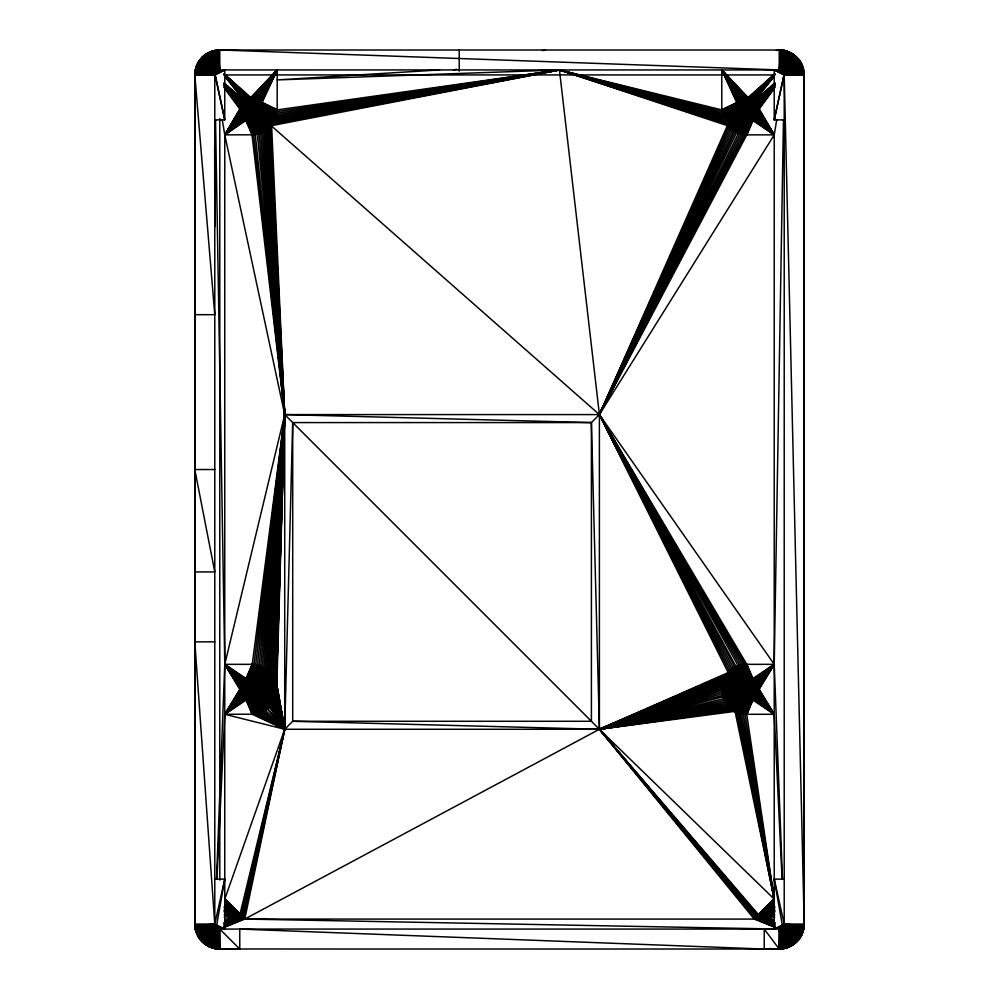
<?xml version="1.0" encoding="UTF-8"?>
<svg xmlns="http://www.w3.org/2000/svg" width="999" height="999" viewBox="0 0 999 999"><rect width="100%" height="100%" fill="white"/><g stroke="black" fill="none" stroke-linecap="round" stroke-linejoin="round"><path stroke-width="1.5" d="M194.805 146.853L195.329 69.843L214.972 73.576L224.775 119.88L214.785 119.88M784.215 119.88L774.225 119.88L784.04 74.838L782.916 71.566L779.707 69.955L219.78 69.93L217.42 70.517L215.509 72.328L197.602 63.436L194.867 73.227L194.83 924.924C194.955 938.011 206.743 949.325 219.78 949.05L219.78 929.07L214.785 924.075L194.805 641.857L214.785 641.857M195.18 70.679C196.965 58.991 207.967 49.75 219.78 49.95L779.22 69.93L784.078 74.775L783.091 71.778L780.231 70.03L784.302 50.474L780.918 50.012L779.557 69.942L780.231 70.03L785.963 50.874L793.618 54.52L799.625 60.527L800.561 61.95L783.491 72.328L784.078 74.775L774.225 69.93L774.225 119.88L784.165 74.188L784.04 74.838L804.195 74.925L784.215 74.925L781.992 70.767L784.215 74.925L784.215 924.075L781.792 928.358L784.003 925.524L803.271 930.818L804.133 925.773L804.195 74.925C804.495 61.588 792.582 49.613 779.22 49.95L779.22 69.93L784.215 74.925L804.195 924.075L802.759 932.442L783.928 925.748L782.105 928.158L779.22 929.07L219.78 929.07L215.622 926.847L214.785 924.075L214.785 74.925L214.835 74.188L214.96 74.838L224.775 69.93L224.775 119.88L214.835 74.188M195.18 928.321L194.805 924.075L214.785 924.075L216.383 925.673L224.775 929.07L224.775 134.865L239.785 109.028C242.607 86.039 276.049 102.123 261.226 118.569C253.659 127.335 237.575 119.693 239.885 108.167C240.771 97.79 255.544 93.556 261.813 101.861C275.15 118.656 242.32 133.017 239.785 110.764L264.71 110.764C266.596 93.594 237.924 93.556 239.785 110.739C240.047 125.637 264.435 125.899 264.71 110.764L250.649 110.664L250.075 122.19L254.42 122.19L246.778 121.116L257.717 121.116L253.559 122.315L249.226 122.003L249.538 117.058L250.362 116.808L262.837 116.508L253.371 116.821L253.559 97.465L249.226 97.777L254.42 97.59L249.226 97.777L251.273 98.014L250.649 110.664M746.715 97.415L746.753 134.865L599.4 414.585L591.408 422.577L292.707 422.577L284.715 729.27L244.755 919.08L223.938 927.409L243.394 919.03L774.55 928.983M782.479 878.97L774.225 664.335L746.753 664.335L746.315 676.835C764.123 675.549 762.637 705.781 743.731 701.423C726.76 697.889 735.764 670.666 751.435 677.734L746.753 664.335L599.4 414.585L262.038 117.645L272.652 124.288L559.44 69.93L721.778 109.89L759.24 109.89L774.225 134.865L774.225 929.07L782.617 925.673L784.215 924.075L804.195 924.075M439.56 69.93L277.223 79.92L559.44 69.93L599.4 414.585L735.027 667.257L741.283 678.084L746.703 678.084L746.715 676.835M249.95 97.615L224.251 74.026L250.811 97.49L277.223 69.93L277.16 111.588L275.786 118.257L271.616 125.649L284.715 414.585L284.715 729.27L224.775 899.1C224.513 909.902 234.028 919.092 244.755 919.08L754.245 919.08C764.922 919.342 774.487 909.777 774.225 899.1L746.753 714.285L746.315 701.785L746.678 679.195L753.733 678.958L774.225 664.335L783.453 120.142M224.775 69.93L214.785 74.925L217.008 70.767L214.785 74.925L194.805 74.925L194.805 925.324M216.521 878.97L224.775 664.335L284.715 414.585L599.4 414.585L774.225 664.335L752.996 678.496L746.753 664.335C714.16 663.711 714.16 714.909 746.753 714.285L774.225 714.285L782.067 879.008M222.215 119.493L224.775 134.865L284.715 414.585L599.4 729.27L754.245 919.08L774.225 899.1L741.558 713.736L743.731 701.423C742.407 693.868 751.423 694.792 757.342 695.928L774.225 714.285L752.996 700.124L739.772 699.662L732.067 709.515L599.4 729.27L284.715 729.27L224.775 714.285L216.933 879.008M774.6 74.013L748.064 97.465L721.778 69.93L721.778 109.89C721.453 123.239 733.403 135.19 746.753 134.865L747.152 119.168L737.774 118.569C726.036 107.505 745.092 89.098 755.731 101.211C767.469 112.275 748.413 130.682 737.774 118.569L728.496 126.935L599.4 414.585L599.4 729.27L755.606 919.03L775.049 927.297L754.245 919.08L774.225 899.1L745.004 714.223L745.441 701.735C744.505 696.515 752.309 699.712 755.107 698.588L774.225 714.285L759.24 689.31L734.29 688.436L721.915 686.7L599.4 729.27L244.755 919.08L235.564 916.845L224.638 925.311M776.785 119.493L774.225 134.865L746.753 134.865L748.925 122.19L742.894 121.766L738.386 133.429L599.4 414.585L728.196 672.602L737.187 681.281L745.479 681.967L743.281 714.048L774.225 899.1L756.218 917.244L756.967 918.893L775.049 927.159M224.275 925.099L234.378 916.17L244.755 919.08L239.91 914.472L284.715 729.27L292.707 721.278L599.4 729.27L733.516 710.489L740.509 700.124L752.996 700.124L746.753 714.285L748.925 701.61L747.177 700.886L741.283 700.536L735.027 711.363L774.225 899.1L757.18 916.333L758.316 918.668L775.037 926.985M252.26 676.835C270.816 676.46 266.845 706.98 248.389 701.186C232.255 696.703 241.808 670.841 256.93 677.734L262.4 666.495L284.715 414.585L270.504 126.935L261.476 118.307L271.616 125.649L559.44 69.93L721.84 111.588L759.215 110.764L774.225 134.865L599.4 414.585L729.407 671.34L737.774 680.631L745.516 681.281L745.479 681.967M745.516 681.281L745.566 680.032L739.06 679.47L732.067 669.105L599.4 414.585L733.778 131.231L740.509 120.704L748.039 121.354L747.776 97.452L744.58 97.59L721.778 69.93L736.65 102.547L745.454 103.272L743.356 134.628L599.4 414.585L730.694 670.179L738.398 680.032L755.107 680.032L774.225 664.335L759.24 689.31L746.503 689.735L721.79 688.436L599.4 729.27L591.408 422.577L284.715 414.585L250.549 122.265M774.362 84.865L756.855 102.547L736.65 102.547L721.778 109.89L734.39 108.154L759.215 109.016L774.225 134.865L756.855 117.233L736.65 117.233L727.384 125.649L599.4 414.585L739.872 665.297L743.731 677.197L747.19 676.835L746.753 664.335L752.222 678.084L742.07 677.734L599.4 414.585L732.354 130.295L739.772 120.242L752.996 120.704L774.225 134.865L759.115 111.626L734.39 111.626L722.015 113.287L559.44 69.93L277.16 111.588L264.723 110.464L277.223 109.89L559.44 69.93L725.411 122.865L736.163 116.508L748.8 117.233L748.925 122.19L742.07 121.466L599.4 414.585L733.516 668.131L739.772 678.958L745.566 680.032M775.299 926.922L759.64 918.343L758.366 915.658L599.4 729.27L721.915 691.92L734.29 690.184L759.115 691.046L774.225 714.285L754.445 699.15L747.165 699.437L746.753 714.285L750.611 701.186L742.894 701.186L739.872 713.323L774.225 899.1L757.155 916.295L599.4 729.27L726.048 675.349L736.65 681.967L745.454 682.604L748.8 681.693L748.925 677.01L744.58 677.01L741.558 664.884L599.4 414.585L730.993 129.258L739.06 119.73L753.733 120.242L774.225 134.865L758.753 113.337L734.752 113.337L722.702 116.633L559.44 69.93L276.698 114.972L264.523 112.188L276.985 113.287L559.44 69.93L722.302 114.972L734.39 111.626L758.965 112.487L774.225 134.865L755.731 118.569L737.774 118.569L729.707 128.147L599.4 414.585L738.211 665.846L742.894 677.434L750.611 677.434L746.753 664.335L748.925 677.01L748.039 677.247L747.901 689.685L759.215 690.184L774.225 714.285L753.733 699.662L748.875 699.974L748.813 694.392L735.014 693.581L599.4 729.27L756.243 917.269L774.175 900.461L754.245 919.08L762.2 917.432L774.362 925.748M739.872 713.323L743.731 701.423C749.375 702.921 748.164 698.838 753.733 699.662L739.06 699.15L730.694 708.441L599.4 729.27L760.739 917.257L764.622 916.17L774.725 925.099M783.491 72.328L801.398 63.436L804.133 73.227L804.133 925.773L784.215 924.075L782.916 927.434L784.215 924.075L774.225 879.12L784.215 879.12M251.81 122.365L252.26 97.415L277.223 69.93L262.213 102.36L277.223 109.89L264.735 109.603M224.625 84.89L242.108 102.597C245.255 102.273 255.732 105.744 254.383 99.376C255.732 95.729 245.679 99.251 256.106 98.014L251.261 98.114L256.93 98.314L246.778 98.664L251.224 99.076M745.491 102.547L745.516 101.861L737.774 101.211L721.778 69.93L742.07 98.314L751.435 98.314L774.949 74.301L752.222 98.664L747.776 98.514L742.894 98.014L721.778 69.93L737.187 101.861L745.491 102.547L745.454 103.272M774.899 83.142L755.107 100.612L738.398 100.612L721.778 69.93L745.441 97.465L747.764 97.914L749.774 97.777L774.687 74.213M747.19 97.415L721.778 69.93L741.283 98.664L747.776 99.076L742.07 98.314L751.435 98.314L745.691 98.114L745.516 101.861M732.354 130.295L739.06 119.73L753.733 120.242L739.772 120.242L733.778 131.231M271.616 125.649L270.504 126.935L260.876 118.918L269.293 128.147L284.715 414.585L276.848 684.977L284.715 729.27L243.781 918.106L225.187 903.171L244.755 919.08L233.229 915.421L223.913 924.874M730.993 129.258L738.398 119.168L747.165 120.442L753.733 120.242L743.805 121.029L744.005 117.058L757.342 116.508L774.225 134.865L754.445 119.73L738.398 119.168L729.707 128.147M747.776 98.664L743.731 97.777L721.778 69.93L739.06 100.05L745.579 100.612M774.824 74.251L750.611 98.014L747.764 98.189L721.778 69.93L739.772 99.538L745.604 100.05M747.177 121.766L748.925 122.19L748.039 122.003L746.753 134.865L752.996 120.704L740.509 120.704L599.4 414.585L743.281 664.572L745.441 676.885L750.611 677.434L743.731 677.197L741.558 664.884M774.362 925.311L763.436 916.845L754.245 919.08L774.038 901.822L755.219 918.106L774.225 899.1L736.6 712.125L741.283 700.536L750.611 701.186L743.731 701.423L748.925 701.61L748.039 701.36L747.901 689.685M215.547 120.142L224.775 664.335L239.885 687.574L253.446 688.049L277.085 686.7L284.715 729.27L240.971 915.296L224.825 900.461L242.67 917.382L284.715 729.27L276.486 683.266L284.715 414.585L268.007 129.258L260.227 119.493L269.293 128.147L270.504 126.935M774.225 134.865L757.779 115.747L735.726 115.747L724.575 121.379L559.44 69.93L274.425 121.379L263.424 115.459L275.15 119.843L559.44 69.93L726.348 124.288L736.65 117.233L756.318 117.919L774.225 134.865L758.166 114.972L735.339 114.972L723.85 119.843L559.44 69.93L275.786 118.257L264.086 113.861L276.298 116.633L559.44 69.93L723.214 118.257L734.752 113.337L758.491 114.161L774.225 134.865L755.107 119.168L745.579 119.68L743.356 134.628M746.315 676.835L745.004 664.397L599.4 414.585L740.009 133.941L743.731 122.003L751.435 121.466L746.753 134.865L749.774 122.003L742.07 121.466L738.386 133.429M746.315 122.365L745.054 134.803L599.4 414.585L741.67 134.341L743.731 122.003L748.039 121.766L741.283 121.116L735.264 132.068M739.872 665.297L742.894 677.434L746.703 677.896L742.07 677.734L738.211 665.846M736.6 712.125L742.07 700.886L751.435 700.886L740.509 700.124L735.027 711.363L599.4 729.27L774.225 899.1L738.211 712.774L742.07 700.886L751.435 700.886L746.753 714.285L748.039 701.473L744.58 701.61L741.558 713.736M224.538 923.501L232.143 914.597L244.755 919.08L241.721 916.433L284.715 729.27L252.248 714.285L250.075 701.61L251.199 678.958L246.004 678.496L224.775 664.335L240.247 685.863L264.248 685.863L275.999 681.593C272.877 671.515 262.799 664.198 252.248 664.335L224.775 664.335L240.035 686.713L264.46 686.713L276.486 683.266L284.715 414.585L266.646 130.295L259.54 120.03L268.007 129.258L269.293 128.147M747.177 121.466L752.222 121.116L740.509 120.704L751.435 121.466L743.78 121.616L740.509 120.704L751.435 121.466L742.07 121.466L743.78 121.766L752.222 121.116L746.753 134.865L750.611 121.766L742.894 121.766L740.009 133.941M743.768 121.803L750.611 121.766L747.177 121.915M745.054 134.803L745.441 122.315L748.039 122.053L744.58 122.19L741.67 134.341M745.591 679.47L745.641 678.421L752.222 678.084L745.654 678.084L746.703 677.734M735.027 667.257L740.509 678.496L752.996 678.496L740.509 678.496L733.516 668.131M194.805 314.685L214.785 314.685L194.805 74.925L194.867 73.227L214.835 74.251L215.509 72.328L198.439 61.95L202.735 56.668L216.633 71.054L214.785 74.925M252.672 98.014L250.075 97.59L254.42 97.59M261.663 101.698L277.223 69.93L251.273 97.452L256.106 98.014L248.389 98.014L224.163 74.251M266.646 130.295L265.222 131.231L258.067 120.941L263.736 132.068L284.715 414.585L255.719 664.572L253.559 676.885L251.81 676.835L252.248 664.335L248.389 677.434L252.248 677.572L252.248 664.335L284.715 414.585L265.222 131.231L258.816 120.504L266.646 130.295L268.007 129.258M745.516 121.266L742.07 121.466L748.888 121.703L748.039 121.678M746.328 121.766L748.039 122.09M745.142 689.31L734.29 688.436L745.142 689.21L759.215 688.436L774.225 664.335L755.731 680.631L746.653 681.281L737.774 680.631L728.196 672.602L599.4 729.27L727.072 704.682L737.187 697.339L756.318 697.339L743.93 697.814L747.801 696.653L756.318 697.339L774.225 714.285L758.965 691.907L734.39 691.046L721.915 691.92M747.976 683.453L745.366 684.577L757.779 683.453L774.225 664.335L754.445 679.47L739.06 679.47L730.694 670.179M745.491 701.273L742.07 700.886L751.435 700.886M743.281 714.048L745.441 701.735L748.039 701.473M746.328 701.31L742.07 700.886L745.491 701.186M748.888 700.886L752.222 700.536L741.283 700.536L752.222 700.536L746.753 714.285L749.774 701.423L740.509 700.124L748.888 701.048L747.177 701.011M256.93 121.466L247.565 121.466L249.275 121.616L256.93 121.466L246.004 120.704L258.491 120.704L246.004 120.704L257.717 121.116L249.3 121.291L256.93 121.466C253.072 122.627 252.934 120.729 251.873 118.869L243.269 118.569L261.226 118.569C248.976 119.455 252.06 114.773 262.35 117.233L249.488 117.845L242.145 117.233L262.35 117.233L241.658 116.508L224.775 134.865L253.946 134.803L260.614 133.429L265.222 131.231M254.345 102.273L242.682 101.861L251.049 102.547M250.599 691.046L239.785 690.184L264.61 691.046L276.848 693.643L284.715 729.27L260.789 712.774L256.106 701.186L249.226 701.423L252.685 701.785L252.248 714.285L249.226 701.423L249.538 696.478L262.837 695.928L273.876 701.798L284.715 729.27L253.996 714.223L224.775 714.285L239.76 689.31L277.21 688.436C277.959 701.448 267.008 713.611 253.996 714.223L252.66 698.588L243.269 697.989L224.775 714.285L239.785 690.184L277.21 690.184L284.715 729.27L255.719 714.048L253.546 701.473L254.42 701.61L257.442 713.736L284.715 729.27L277.085 691.92L264.71 690.184L239.76 689.31L224.775 664.335L245.267 678.958L251.174 679.47M255.719 714.048L254.42 701.61L250.075 701.61L255.269 701.423L259.128 713.323L284.715 729.27L269.593 707.28L260.602 698.588L251.086 699.1L252.248 714.285L246.004 700.124L224.775 714.285L239.885 691.046L277.085 691.92M250.562 691.907L239.885 691.046L264.46 691.907L276.486 695.354L284.715 729.27L263.973 711.363L257.717 700.536L246.778 700.536L252.248 714.285L252.248 677.734L256.93 677.734L260.789 665.846L284.715 414.585L262.2 132.792L257.292 121.316L263.736 132.068M262.2 132.792L256.493 121.641L260.614 133.429L284.715 414.585L253.996 664.397L253.546 700.699L246.004 700.124L258.491 700.124L265.484 710.489L284.715 729.27L275.999 697.027L264.248 692.757L240.035 691.907L224.775 714.285L245.267 699.662L259.228 699.662L284.715 729.27L275.399 698.663L263.986 693.581L240.247 692.757L224.775 714.285L244.555 699.15L259.94 699.15L284.715 729.27L274.7 700.262L263.661 694.392L240.509 693.581L224.775 714.285L243.893 698.588L260.602 698.588L268.306 708.441M249.226 701.423L254.395 701.123L247.565 700.886L252.248 714.285L248.389 701.186L256.106 701.186L259.128 713.323M262.4 712.125L257.717 700.536C253.584 700.361 252.023 702.26 247.565 700.886C252.198 703.121 256.718 700.149 253.509 696.34L262.837 695.928L272.952 703.271L284.715 729.27L262.4 712.125L256.93 700.886L246.778 700.536L251.835 700.886M251.136 680.032L244.555 679.47L224.775 664.335L240.509 685.039L263.986 685.039L275.399 679.957L284.715 414.585L258.991 133.941L255.669 121.903L260.614 133.429M803.82 928.321C802.047 940.022 791.033 949.212 779.22 949.05L779.22 929.07L784.215 924.075L783.228 927.047L781.355 928.595L780.194 928.97L784.215 924.075L774.225 929.07M252.248 98.314L247.565 98.314L256.93 98.314L247.565 98.314L252.235 98.664M254.383 121.116L253.534 120.966L258.491 120.704C255.532 119.88 252.922 121.516 251.823 122.103C250.674 121.266 249.026 119.281 245.267 120.242L259.228 120.242L254.383 120.429L254.395 121.703L253.534 121.678L253.359 118.194L261.226 118.569L243.269 118.569L254.383 119.905L259.94 119.73L243.893 119.168L260.602 119.168C255.082 118.257 250.212 121.428 259.228 120.242L244.555 119.73L258.491 120.704L246.004 120.704L250.15 121.116L249.313 121.204M260.789 712.774L256.93 700.886L246.778 700.536L250.999 700.886M257.33 134.341L253.971 122.253L284.715 414.585L269.593 671.34L260.602 680.032L243.893 680.032L224.775 664.335L240.834 684.228L252.11 684.627L263.661 684.228L274.7 678.358L284.715 414.585L257.33 134.341L254.82 122.103L258.991 133.941M254.37 119.73L253.534 119.505L260.602 119.168L243.893 119.168C251.623 118.431 254.558 121.965 245.267 120.242L251.86 120.242M251.199 678.958L251.273 676.872L255.269 677.197L259.128 665.297L284.715 414.585L252.248 122.377L252.248 134.865L245.754 120.554L224.775 134.865L239.76 109.89L264.735 109.89L253.446 109.403L250.674 110.277M250.687 689.31L239.785 688.436L224.775 664.335L241.221 683.453L263.274 683.453L273.876 676.822L284.715 414.585L257.442 664.884L255.269 677.197L250.936 676.885L252.248 664.335L247.565 677.734L256.106 677.434L260.789 665.846M251.011 121.266L249.313 120.979L251.024 121.116M249.275 121.666L250.986 121.766L246.778 121.116L251.823 121.766L249.226 122.003L254.395 121.628L252.685 121.591M254.37 119.543L254.37 114.972L240.509 114.161L224.775 134.865L245.042 120.092M253.359 678.234L247.565 677.734L256.93 677.734L251.248 677.659L252.685 676.835L253.996 664.397M251.823 701.31L247.565 700.886L256.93 700.886L253.546 701.298L256.106 701.186L254.395 701.123M745.691 98.114L746.303 97.865L743.731 97.777L747.764 98.314M746.303 677.285L751.435 677.734L743.731 677.197L748.925 677.01M250.075 122.19L256.106 121.766L249.313 120.979M253.996 714.223L253.559 701.735L252.685 701.548L253.546 701.473L247.565 700.886M252.685 701.335L256.106 701.186L250.986 701.273M254.383 121.466L257.717 121.116L251.835 120.904M250.974 121.953L247.565 121.466L254.42 122.19L253.534 121.766M251.074 681.281L243.269 680.631L224.775 664.335L241.658 682.692L262.837 682.692L272.952 675.349L284.715 414.585L263.973 667.257L258.491 678.496L246.004 678.496L252.248 664.335L250.075 677.01L251.273 677.197L250.075 677.01M730.694 708.441L738.398 698.588L755.107 698.588L738.398 698.588L729.407 707.28L599.4 729.27L727.072 673.938L737.187 681.281L756.855 681.967L774.225 664.335L759.115 687.574L746.54 687.999L721.915 686.7M274.7 678.358L263.274 683.453L242.145 681.967L262.35 681.967L271.928 673.938L284.715 414.585L265.484 668.131L259.228 678.958L245.267 678.958L259.94 679.47L268.306 670.179L284.715 414.585L270.804 672.602L261.813 681.281L242.682 681.281L224.775 664.335L242.145 681.967L251.011 682.692M743.281 664.572L744.58 677.01L749.774 677.197L746.753 664.335L748.039 677.522L751.435 677.734L742.07 677.734L745.666 677.859M251.273 97.84L257.717 98.664L246.778 98.664L254.383 98.551L248.389 98.014L251.261 98.314M257.442 664.884L254.42 677.01L252.685 677.072L256.106 677.434L252.248 677.572L256.106 677.434L259.128 665.297M743.818 120.817L745.554 120.442M744.617 701.061L748.9 701.31M253.371 680.282L244.555 679.47L259.94 679.47L266.933 669.105L284.715 414.585M745.641 678.421L752.996 678.496L741.283 678.084L736.6 666.495M250.125 121.653L256.106 121.766L248.389 121.766L250.125 121.766M246.778 700.536L256.93 700.886L246.004 700.124L258.491 700.124L263.973 711.363M744.58 97.59L750.611 98.014L745.691 97.927L748.925 97.59L774.737 74.026M745.516 700.536L743.805 700.349L753.733 699.662L739.772 699.662L733.516 710.489M250.162 700.411L249.313 700.449L251.848 699.887C258.991 700.786 246.641 699.587 251.86 699.15L259.228 699.662L265.484 710.489M250.15 121.041L259.228 120.242L245.267 120.242L250.175 120.629L254.383 119.905L243.893 119.168L250.225 119.668L249.388 119.905M779.22 69.93L780.918 50.012L218.082 50.012L212.225 51.136M251.211 678.496L246.778 678.084L252.248 664.335L249.226 677.197L252.248 677.197L251.224 678.246M743.805 700.449L752.996 700.124L746.34 700.324M746.303 677.547L742.894 677.434L746.303 677.197L745.441 676.885L745.004 664.397M746.303 98.014L742.894 98.014L745.679 98.314M744.617 121.766L743.78 121.616L745.491 121.591M215.509 72.328L214.922 74.775L194.867 73.227M250.112 121.928L254.42 122.19M774.225 879.12L782.304 925.037C775.361 937.124 781.143 926.785 784.215 924.075L782.392 927.934L796.265 942.332L798.588 939.834L783.091 927.222L784.215 924.325L804.133 925.773M219.78 949.05L219.443 929.058L216.371 927.721L214.835 924.749L194.867 925.773L214.785 924.075C219.568 931.355 215.26 927.821 214.785 924.075L224.775 879.12L214.785 879.12M254.42 677.01L255.719 664.572M745.004 714.223L746.315 701.785M224.775 929.07L214.785 924.075L216.084 927.434L215.072 925.761L196.878 934.028L200.412 939.834L204.021 943.443L216.895 928.158L205.382 944.48L217.183 928.346L219.106 929.02L216.383 948.813L218.082 948.988L239.76 949.05L239.76 929.07L764.235 949.05L783.466 948.675L780.344 948.551M801.76 64.211L802.122 64.972L783.803 72.939L802.759 66.558L783.928 73.252L784.078 74.775L779.707 69.955L784.078 74.775L783.079 71.753L799.625 60.527L783.303 72.04L800.561 61.95L800.087 61.239L803.271 68.182L784.028 73.576L784.078 74.775L779.894 69.98L782.617 50.187L779.557 69.942M215.16 73.014L214.922 74.775L219.78 69.93L219.78 49.95M803.009 931.63L799.625 938.473L783.491 926.672L784.165 924.749L803.958 927.472L784.203 924.412L783.228 927.047M215.26 72.79L214.922 74.775L219.78 69.93L218.082 50.012L222.727 50.425M224.775 879.12L216.696 925.037C216.333 927.721 214.323 922.414 214.885 925.086L195.329 929.157L199.375 938.473L215.909 927.222L215.659 926.523L214.785 924.325L194.867 925.773M197.602 63.436L215.347 72.627L214.922 74.775L219.78 69.93M769.18 948.575L780.069 949.025L218.082 948.988L219.443 929.058L216.383 948.813L214.698 948.526L218.769 928.97L213.037 948.126L211.413 947.614L218.107 928.783L214.785 924.075L216.421 927.771L215.622 926.847M223.951 927.159L242.033 918.893L242.67 917.382L224.962 901.822L244.755 919.08L231.119 913.698L224.837 917.694M774.225 119.88L775.212 115.372M214.935 73.714L195.042 71.528L214.885 73.914L215.072 73.252L196.241 66.558L195.991 67.37L198.913 61.239M214.698 948.526L219.106 929.02M779.894 69.98L784.302 50.474M224.8 915.509L229.258 911.712L244.755 919.08L225.187 903.171L244.755 919.08C226.523 913.198 252.023 923.276 240.409 915.946L225.512 904.495L224.088 907.104M243.694 918.218L224.825 900.461L243.719 918.181C234.49 912.537 243.806 914.634 240.684 918.668L223.963 926.985M241.908 916.233L224.775 899.1L240.846 915.421L239.51 917.856L234.378 916.17L240.796 918.256L236.8 917.432L224.638 925.748M195.329 69.843L214.885 73.914L214.922 74.775L217.208 70.642L214.81 74.438M213.037 948.126L218.431 928.883L214.785 924.075L216.608 927.934L204.021 943.443L209.827 946.977L218.107 928.783L214.785 924.075L216.808 928.083L215.871 926.36L216.608 927.934L202.735 942.332L202.135 941.72L209.066 946.615L215.534 948.675M239.36 918.343L235.564 916.845L243.431 918.755L233.229 915.421L243.394 919.03L239.36 918.343L223.701 926.922M785.963 50.874L780.569 70.117L787.587 51.386L780.893 70.217L784.078 74.775L783.84 73.014M238.262 917.257L239.423 915.034L225.187 903.171L241.546 916.645L225.512 904.495L244.755 919.08L228.434 910.626L224.238 914.759M242.033 918.893L243.419 918.805L233.229 915.421M215.772 71.953L214.922 74.775L219.293 69.955L217.183 70.654L205.382 54.52L216.895 70.842L204.021 55.557L202.135 57.28L206.805 53.584L217.482 70.492L214.922 74.775L215.622 72.153M240.846 918.056L242.133 918.443L234.378 916.17M238.286 917.182L243.469 918.618L229.258 911.712L243.506 918.531L231.119 913.698L223.988 923.014M238.224 917.394L239.548 917.681M202.735 56.668L216.371 71.279L201.523 57.88L216.134 71.516L200.412 59.166L215.909 71.778L214.922 74.775L219.043 69.98M239.61 917.482L232.143 914.597L242.183 918.268L232.143 914.597L240.909 917.856M223.701 926.685L238.174 917.544L240.834 918.118L235.564 916.845L242.108 918.531L240.684 918.668M783.378 926.847L784.215 924.075L780.194 928.97M216.084 71.566L214.922 74.775L218.806 70.03L217.183 70.654L206.805 53.584M211.413 947.614L218.431 928.883L214.785 924.075L219.78 929.07M736.8 132.792L741.283 121.116L752.222 121.116L746.328 121.291M224.138 923.163L231.119 913.698L241.009 917.594L230.157 912.736L224.238 917.094M216.246 71.391L214.922 74.775L218.569 70.08M231.119 913.698L242.208 918.181L229.258 911.712L243.469 918.618L231.119 913.698L243.456 918.668L229.258 911.712M262.4 666.495L257.717 678.084L246.778 678.084L259.228 678.958L266.933 669.105M738.211 712.774L742.894 701.186L744.617 701.186L743.78 701.036M783.928 925.748L802.122 934.028L783.653 926.373L782.192 928.083L784.215 924.075L781.131 928.695L784.215 924.075L782.754 927.609C785.064 921.365 774.625 936.8 784.215 924.075L782.392 927.934L794.979 943.443L792.195 945.416L781.518 928.508L784.215 924.075L780.569 928.883L785.963 948.126L792.906 944.942M216.421 71.229L214.922 74.775L218.331 70.142L213.037 50.874L204.695 55.032M209.827 946.977L217.794 928.658L208.292 946.253L209.066 946.615L205.682 943.668M783.74 926.21L784.19 924.562M242.282 918.006L228.434 910.626L244.755 919.08L227.01 908.291L224.188 911.937M216.808 70.917L214.922 74.775L218.094 70.217L211.413 51.386L218.431 70.117M238.761 916.046L239.985 916.607L227.685 909.477L243.569 918.406L227.01 908.291L243.569 918.406L228.434 910.626L241.171 917.219L227.685 909.477L224.713 912.849M243.544 918.456L227.685 909.477L242.407 917.756L238.823 915.933M261.076 101.061L277.223 69.93L253.396 97.452M208.292 946.253L217.482 928.508L216.046 926.173L217.645 928.595L214.785 924.075L217.008 928.233L215.909 926.31M783.74 72.79L784.078 74.775L781.58 70.517L790.709 52.747L780.893 70.217L789.173 52.023L781.206 70.342L781.817 70.654L793.618 54.52L782.105 70.842L794.979 55.557L782.367 71.054L784.078 74.775L780.194 70.03M783.84 925.986L783.341 926.523L784.115 925.049M800.561 937.05L801.76 934.789L801.398 935.564L783.653 926.373L800.561 937.05L783.491 926.672M260.439 100.474L277.223 69.93L254.258 97.565M238.886 915.821L242.457 917.681L226.423 907.055L223.938 910.701M784.215 924.075L781.792 928.358M783.091 926.31L780.893 928.783L787.587 947.614L780.569 928.883L782.841 926.023L780.906 928.783L789.173 946.977L790.709 946.253L781.518 928.508L793.618 944.48L782.105 928.158L794.979 943.443L796.865 941.72M263.973 667.257L257.717 678.084L251.211 678.421M259.777 99.925L277.223 69.93L255.107 97.74M783.341 926.523L784.065 925.286M217.183 928.346L206.805 945.416L217.482 928.508L215.996 926.223L217.208 928.358M224.338 908.403L225.924 905.793L243.631 918.293L226.423 907.055L243.606 918.331L227.01 908.291L240.135 916.358M781.817 70.654L792.195 53.584L781.518 70.492M259.066 99.425L277.223 69.93L255.944 97.964M244.368 119.58L224.775 134.865L239.785 110.739M217.645 70.405L214.922 74.775L217.869 70.305M226.423 907.055L240.26 916.17L225.924 905.793L242.507 917.606L225.924 905.793L241.383 916.87L226.423 907.055L242.557 917.519L239.523 914.909M243.719 119.018L224.775 134.865L239.872 111.588L264.61 111.626L239.785 110.764L264.61 111.626L250.562 112.388L239.885 111.626L264.46 112.487L250.524 113.224L240.035 112.487L264.46 112.487L253.421 112M258.329 98.976L277.223 69.93L256.755 98.252M243.581 918.368L239.061 915.546L240.272 916.133M265.484 668.131L258.491 678.496L246.004 678.496L258.491 678.496L253.359 678.321M732.067 709.515L739.06 699.15L754.445 699.15L739.772 699.662L746.34 700.124M243.119 118.419L224.775 134.865L240.022 112.425M746.603 684.228L735.726 683.453L724.3 678.358L599.4 729.27L722.514 695.354L734.752 692.757L758.491 693.581L774.225 714.285L756.855 696.653L736.65 696.653L726.048 703.271L599.4 729.27L722.514 683.266L734.752 685.863L758.753 685.863L774.225 664.335L757.342 682.692C746.241 683.628 734.402 684.527 725.124 676.822L599.4 729.27L722.152 693.643L734.54 691.907L758.753 692.757L774.225 714.285L755.731 697.989L737.774 697.989L728.196 706.018L599.4 729.27L722.152 684.977L734.54 686.713L758.965 686.713L774.225 664.335L756.318 681.281L737.187 681.281L756.318 681.281L737.774 680.631L755.731 680.631L738.398 680.032L729.407 671.34M257.555 98.589L277.223 69.93M242.557 117.77L224.775 134.865L240.222 113.262L264.248 113.337L253.409 112.862M800.087 937.761L798.588 939.834L782.866 927.484L797.477 941.12L782.629 927.721L796.265 942.332M774.387 88.324L759.215 109.016L721.778 109.89L736.163 103.272L757.342 103.272L774.912 84.74M747.889 108.629L759.115 108.154L774.924 87.225M745.129 689.685L747.914 688.91L759.24 689.31L721.778 689.31L599.4 729.27L723.601 698.663L735.339 694.392L758.166 694.392L774.225 714.285L757.779 695.167L735.726 695.167L724.3 700.262L599.4 729.27L723.001 681.593L735.014 685.039L758.491 685.039L774.225 664.335L758.166 684.228C746.428 684.877 734.352 685.876 723.601 679.957L599.4 729.27L725.124 701.798L736.163 695.928L757.342 695.928L736.163 695.928L726.048 703.271M775.062 85.002L757.779 104.033L735.726 104.033L721.778 109.89C733.766 104.021 746.44 108.779 758.965 107.293L774.862 86.913M782.766 925.923L780.431 928.92L782.704 925.823L779.22 929.07L782.617 925.673M268.306 670.179L260.602 680.032L253.371 680.356M775.099 83.342L755.731 101.211L738.398 100.612L755.107 100.612L774.4 76.061M242.045 117.095L224.775 134.865L240.796 114.86M274.7 700.262L263.274 695.167L241.221 695.167L224.775 714.285L242.145 696.653L261.813 697.339L270.804 706.018L284.715 729.27L271.928 704.682L261.813 697.339L242.682 697.339L224.775 714.285L240.834 694.392L263.661 694.392L275.399 698.663M747.876 106.905L758.753 106.443L774.425 87.05M241.696 916.47L242.695 917.344L224.962 901.822L240.722 915.559L224.825 900.461L242.782 917.244L224.775 899.1L240.035 914.347M225.512 904.495L240.584 915.733L225.512 904.495L240.384 915.983L225.924 905.793M747.789 100.35L754.445 100.05L774.262 75.949M747.864 106.069L758.491 105.619L774.325 86.726M240.522 915.796L239.398 915.059L241.583 916.607L239.91 914.472L241.845 916.295L239.947 914.435L242.844 917.169M224.775 134.865L241.159 115.634M721.778 69.93L740.509 99.076L753.733 99.538L739.772 99.538L753.733 99.538L774.325 75.624M721.778 109.89L735.014 105.619L758.753 106.443L745.266 107.205L734.752 106.443L758.965 107.293L734.54 107.293L721.778 109.89L735.339 104.808L758.166 104.808L775.199 85.265M240.672 915.621L224.962 901.822L240.609 915.696L239.548 914.884M742.07 98.314L752.222 98.664L741.283 98.664L752.996 99.076L775.187 74.413M269.593 671.34L261.226 680.631L243.269 680.631L261.813 681.281L271.928 673.938M729.407 707.28L737.774 697.989L755.107 698.588L747.152 698.9L737.774 697.989L755.731 697.989L747.801 697.614L755.731 697.989L746.365 698.289L748.85 698.201M224.775 714.285L241.658 695.928L262.837 695.928L241.221 695.167L251.923 695.928M202.735 942.332L216.371 927.721L201.523 941.12L216.134 927.484L200.412 939.834L206.094 944.942M728.496 126.935L737.187 117.919L756.318 117.919L748.001 118.294L748.825 118.569M782.367 71.054L796.265 56.668L782.629 71.279L797.477 57.88L782.866 71.516L798.588 59.166L783.091 71.778M747.814 102.235L756.318 101.861L774.175 84.628M728.196 706.018L737.187 697.339L756.318 697.339L737.187 697.339L743.918 697.989M758.99 914.372L757.117 916.258M755.219 918.106L759.09 914.472L758.079 915.359M738.398 100.612L755.107 100.612L774.737 82.979M774.462 923.501L766.857 914.597L754.245 919.08L774.038 901.822L754.245 919.08L765.771 915.421L775.087 924.874M759.365 914.772L755.281 918.181L756.368 917.407M755.306 918.218L774.038 901.822L758.391 915.696L773.813 903.171L754.245 919.08L766.857 914.597L755.569 918.755L763.436 916.845L759.527 917.981L760.938 917.931L775.299 926.685M270.804 672.602L261.226 680.631L251.074 681.206M727.072 704.682L736.65 696.653L748.838 697.339M774.812 911.937L771.99 908.291L755.419 918.368L773.488 904.495L756.305 917.344L773.813 903.171L757.454 916.645L773.488 904.495L774.912 907.104M758.328 915.621L757.279 916.433L774.175 900.461L756.28 917.307L759.44 914.859M757.304 916.47L773.488 904.495L756.393 917.444L773.076 905.793L774.662 908.403M759.477 914.909L773.813 903.171L758.516 915.846L759.602 915.059M200.412 939.834L215.909 927.222M726.348 124.288L736.163 116.508L757.342 116.508L747.989 116.92L756.855 117.233L748.813 117.657M743.893 119.368L744.73 119.056L737.774 118.569L755.731 118.569L737.187 117.919L727.384 125.649L559.44 69.93L273.589 122.865L262.55 116.945L272.652 124.288M773.488 904.495L758.591 915.946L773.076 905.793L756.493 917.606L773.076 905.793L758.728 916.133L772.577 907.055L775.062 910.701M773.076 905.793L758.728 916.133L772.577 907.055L757.504 916.72L758.666 916.058M757.504 916.72L759.74 915.246L755.369 918.293L771.99 908.291L756.543 917.681L772.577 907.055L755.394 918.331L771.99 908.291L754.245 919.08L767.881 913.698L774.163 917.694M199.375 938.473L215.697 926.96L198.439 937.05L215.347 926.373L215.772 927.047M725.411 122.865L735.726 115.747L757.342 116.508M772.577 907.055L754.245 919.08L770.566 910.626L774.762 914.759M771.99 908.291L755.431 918.406L769.742 911.712L774.2 915.509M757.692 916.982L759.939 915.546L755.419 918.368L757.579 916.832M272.952 675.349L262.35 681.967L251.011 682.604M725.124 701.798L735.726 695.167L757.342 695.928L743.993 696.578L736.163 695.928L748.838 696.653M757.667 916.945L759.914 915.496M198.439 937.05L215.509 926.672L214.81 924.562M724.575 121.379L735.339 114.972L757.779 115.747L744.842 116.396L735.726 115.747L746.415 116.508M774.287 912.849L771.315 909.477L756.618 917.794L769.742 911.712L754.245 919.08M755.456 918.456L771.315 909.477L757.891 917.344L769.742 911.712L755.494 918.531L765.771 915.421L756.842 918.356L760.739 917.282M774.762 917.094L768.843 912.736L755.519 918.581L766.857 914.597L755.531 918.618L771.315 909.477L757.754 917.107L758.953 916.52M755.531 918.618L768.843 912.736L757.804 917.182L771.315 909.477M273.876 676.822L262.837 682.692L250.974 683.366L241.658 682.692L262.837 682.692L242.682 681.281L261.813 681.281L253.371 680.993M724.3 700.262L735.339 694.392L758.166 694.392L744.904 694.717M770.566 910.626L757.829 917.219M757.866 917.294L760.239 916.046M780.431 70.08L784.078 74.775L783.628 72.565L801.398 63.436M197.602 935.564L215.347 926.373L196.878 934.028L215.197 926.061M723.85 119.843L735.014 114.161L758.491 114.161L735.014 114.161L723.214 118.257M759.153 916.882L769.742 911.712M757.916 917.419L756.718 918.006L767.881 913.698L775.012 923.014M766.857 914.597L757.991 917.594L768.843 912.736L760.414 916.395M759.09 916.77L760.364 916.295L757.954 917.507L768.843 912.736M723.601 698.663L735.014 693.581L758.491 693.581L734.752 692.757L723.001 697.027M774.862 923.163L767.881 913.698L756.755 918.093L760.501 916.607M760.539 916.707L757.991 917.594L767.881 913.698M783.653 72.627L802.122 64.972M759.165 916.932L760.426 916.433M759.352 917.382C753.895 919.342 767.444 914.747 756.792 918.181M275.399 679.957C264.685 685.514 252.485 685.077 240.834 684.228L263.661 684.228L241.221 683.453L263.274 683.453L253.409 683.791L241.658 682.692M196.241 932.442L215.072 925.748L214.885 925.049L215.26 926.21M722.702 116.633L734.54 112.487L758.965 112.487L747.939 112.949M748.813 681.281L748.001 681.568L756.855 681.967L736.65 681.967L727.072 673.938M254.345 101.861L253.509 102.148L262.35 102.547L242.145 102.547L251.011 103.272M765.771 915.421L755.556 918.705L764.622 916.17L758.116 917.931L764.622 916.17L758.204 918.256L759.64 918.343M748.825 680.631L748.014 680.893L756.318 681.281L745.516 681.193M748.813 681.018L746.64 681.618M254.358 101.211L243.269 101.211L251.086 101.861M599.4 729.27L721.79 690.184L734.265 689.31L759.215 690.184L747.889 690.559M758.316 918.668L756.855 918.393L764.622 916.17M249.45 118.569L242.682 117.919L250.312 117.807L242.145 117.233L250.337 117.233L241.658 116.508L262.837 116.508L241.221 115.747L254.37 116.046M743.98 117.482L744.817 117.233L736.163 116.508L748.825 117.595L756.855 117.233L736.65 117.233L756.318 117.919L743.93 118.494M249.513 696.902L250.337 696.653L241.658 695.928L262.35 696.653L272.952 703.271M261.813 101.861L242.682 101.861L261.813 101.861L253.521 101.486L261.813 101.861L252.173 102.198M746.528 688.86L747.914 688.436M745.104 690.084L747.901 689.31M743.98 696.902L744.817 696.653L736.163 695.928M224.076 87.238L239.885 108.167L250.737 109.016L253.446 108.154M250.687 109.79L253.446 109.016M722.152 684.977C730.506 686.188 739.522 690.059 747.926 687.574M745.067 690.946L747.889 690.184M252.023 110.315L253.434 109.89M224.138 86.925L240.035 107.318L250.774 108.054L253.459 107.293M252.01 111.189L253.421 110.764M745.229 687.474L747.926 686.713M747.876 691.046C739.435 692.719 730.494 689.747 722.152 693.643M756.967 918.893L755.581 918.805L760.938 917.931M224.575 87.063L240.235 106.468L250.811 107.205L253.471 106.443M251.998 112.05L253.421 111.626M723.001 681.593C730.769 684.552 739.547 688.323 747.939 685.863M759.39 917.507L760.714 917.182M746.465 692.319L747.864 691.907M250.886 105.981L263.661 104.808L241.221 104.033L250.936 104.808L263.274 104.033L241.658 103.272L224.076 84.753M250.861 106.356L253.484 105.619M250.849 106.818L253.484 106.069L264.248 106.443L240.247 106.443L264.46 107.293L240.035 107.293L250.774 108.154M748.825 680.032L748.014 680.269L755.731 680.631L738.398 680.032L755.107 680.032L748.838 679.657M748.825 680.394L746.653 680.943M254.358 100.612L243.893 100.612L224.076 83.167M250.924 105.17L252.135 104.808M250.799 107.667L252.085 107.293M251.985 112.899L253.409 112.487M250.886 685.401L253.421 685.401M250.836 686.238L264.248 685.863L276.486 683.266M745.304 685.776L747.951 685.039M254.383 120.392L251.873 119.73L249.35 120.392M250.924 684.577L263.986 685.039L275.999 681.593M250.799 687.087L264.61 687.574L276.848 684.977L250.774 687.474M746.453 693.156L747.851 692.757M763.436 916.845L756.867 918.443M250.961 104.371L262.837 103.272L253.509 102.86M250.761 108.529L253.459 107.767L264.61 108.154L239.885 108.154L264.71 109.016L239.785 109.016L224.613 88.324M250.899 105.532L253.484 104.808M745.329 105.981L758.491 105.619L735.339 104.808L758.166 104.808L735.726 104.033L745.379 104.808L757.779 104.033L736.163 103.272L747.851 104.371L757.779 104.033M745.291 106.818L747.876 106.818M746.365 119.73L743.843 120.392M250.961 683.791L252.148 683.453M250.761 687.949L264.61 687.574L239.885 687.574C252.297 689.035 264.76 689.198 277.085 686.7M250.712 109.403L252.06 109.016M251.973 113.736L263.986 114.161L240.509 114.161L250.449 114.86L263.986 114.161L240.247 113.337L250.487 114.061L253.396 113.337M745.229 108.154L734.54 107.293L746.565 107.293M743.955 118.157L744.779 117.919L736.65 117.233M746.59 684.627L747.964 684.228M745.167 688.823L747.926 688.049L759.215 688.436L721.79 688.436M722.514 695.354L734.54 691.907L758.965 691.907L746.478 691.47L745.004 692.27M748.85 698.95L754.445 699.15L743.843 699.799M254.358 100.974L251.086 101.786L243.269 101.211L261.226 101.211L253.521 100.849L261.226 101.211L254.358 101.448M745.379 105.157L758.166 104.808M745.217 108.529L759.115 108.154L745.254 107.667M277.21 690.184L239.785 688.436L252.06 688.436M249.45 697.989L242.682 697.339L262.35 696.653L271.928 704.682M745.329 685.401L747.964 684.677L758.491 685.039L735.014 685.039L723.601 679.957M745.291 686.238L747.951 685.489M745.254 687.087L747.951 686.325M744.904 694.392L735.014 693.581L744.904 694.28L747.839 693.581M250.999 103.596L262.837 103.272L241.658 103.272L252.148 104.033M745.204 687.949L747.939 687.175L759.115 687.574L734.39 687.574L746.54 688.436M745.054 691.42L747.889 690.659L759.115 691.046L745.017 691.808M241.658 103.272L263.274 104.033L241.221 104.033L250.936 104.72L253.496 104.033M745.404 104.371L746.615 104.033M250.999 683.016L252.16 682.692M743.943 697.577L744.779 697.339L736.65 696.653L746.39 697.339M214.835 924.812L215.659 926.523L214.997 925.524L195.729 930.818L215.072 925.748M250.637 111.139L253.434 110.365M251.948 114.56L253.384 114.161M249.5 117.745L254.37 117.233M745.179 109.403L759.24 109.89L747.914 110.365M743.968 117.745L746.403 117.233M250.674 689.685L252.035 689.31M249.5 697.165L250.312 697.227L242.145 696.653L262.35 696.653L242.145 696.653L261.226 697.989L270.804 706.018M745.404 683.791L746.615 683.453M743.968 697.165L746.403 696.653M250.587 112L253.434 111.239M744.879 695.167L735.339 694.392L757.779 695.167L747.826 695.504L748.825 695.928M251.036 102.86L262.35 102.547L242.145 102.547M745.441 103.596L757.342 103.272L736.65 102.547L746.628 103.272M745.129 110.265L747.914 110.277M251.036 682.28L252.173 681.967M744.967 693.106L747.864 692.369M252.148 103.634L253.496 103.272M250.549 112.85L253.421 112.1M250.624 690.559L264.71 690.184L253.471 690.659M747.989 682.692L745.416 683.366L736.163 682.692L757.342 682.692L736.163 682.692L726.048 675.349M250.412 115.647L253.384 114.972L263.274 115.747L254.37 116.121M240.509 685.039L250.849 685.776L263.986 685.039L240.509 685.039L250.849 685.863M253.434 686.238L240.247 685.863L264.248 685.863L253.421 685.489M254.37 100.05L244.555 100.05L251.149 100.612M745.092 111.139L747.926 111.139M748.838 679.47L748.026 679.695L755.107 680.032L739.06 679.47L754.445 679.47L739.772 678.958L732.067 669.105M251.074 102.16L254.358 101.523M250.512 113.686L253.409 112.949M745.479 102.86L756.855 102.547L737.187 101.861L746.64 102.547M745.092 690.559L746.503 690.184M744.929 693.93L747.851 693.206M746.415 695.928L735.726 695.167L744.842 695.816L757.779 695.167L746.428 694.78M783.928 73.252L803.271 68.182M758.491 105.619L735.014 105.619L747.864 105.981M251.074 681.58L252.185 681.281M253.446 687.949L239.885 687.574M250.587 691.42L264.61 691.046L250.562 691.808M745.466 682.28L748.8 681.693M249.45 118.781L250.274 118.569L242.682 117.919L261.813 117.919L253.359 117.52L254.37 117.657M745.229 108.054L758.965 107.293M745.054 112L759.115 111.626L734.29 110.764L722.015 113.287M250.474 114.51L253.396 113.786M747.901 108.529L734.39 108.154L759.115 108.154M743.918 118.781L744.755 118.569L737.187 117.919L755.107 119.168L748.85 119.53M745.516 102.16L747.814 102.148M250.687 689.21L264.71 688.436L253.446 688.049M249.438 698.201L250.274 697.989L242.682 697.339L260.602 698.588L243.893 698.588L251.86 699.15M743.918 698.201L744.755 697.989L743.918 697.914M757.342 103.272L745.416 103.946L736.163 103.272M266.933 709.515L259.94 699.15L245.267 699.662L254.395 700.336L258.491 700.124L252.685 699.862L259.228 699.662L244.555 699.15M251.099 101.486L260.602 100.612L254.37 100.25M242.682 117.919L261.813 117.919L249.45 118.494M250.549 692.27L264.46 691.907L276.848 693.643M249.463 697.814L251.898 697.339M745.504 681.568L746.653 681.281M746.403 696.278L748.838 696.203M745.142 109.79L759.215 109.016L734.29 109.016L745.142 109.89M722.302 114.972L734.54 112.487L747.951 112.85M743.93 118.394L746.39 117.919M251.099 680.906L253.384 680.906M250.649 690.184L239.76 689.31L253.459 689.685M251.86 699.662L249.325 700.237M758.191 918.193L760.801 917.494L759.49 917.831M250.437 115.31L263.661 114.972L251.935 115.36M744.63 700.886L741.283 700.536L752.996 700.124L743.818 700.237M251.91 117.233L241.658 116.508L249.525 117.233L262.837 116.508M744.867 695.491L758.166 694.392L746.44 693.98M745.454 103.184L756.855 102.547M721.84 111.588C734.24 108.679 746.715 111.501 759.24 109.89M251.049 681.892L253.384 681.568M746.653 101.861L737.774 101.211L746.665 101.211M250.512 693.106L264.248 692.757L276.486 695.354M250.936 701.735L253.546 701.473M744.979 113.686L747.951 113.686M239.785 690.184L253.471 690.559M745.529 680.906L746.665 680.631M250.399 116.071L263.661 114.972L253.396 114.61M745.067 111.626L734.29 110.764L745.067 111.526L759.215 110.764L734.265 109.89L745.104 110.764M748.85 678.958L748.026 679.158L754.445 679.47L746.678 679.732M254.37 99.538L253.534 99.738L259.94 100.05L253.534 100.275L260.602 100.612L243.893 100.612L224.251 82.992M251.136 100.862L260.602 100.612M745.491 102.472L756.318 101.861L745.541 101.486M251.898 117.57L262.35 117.233M252.198 680.631L243.893 680.032L252.198 680.032M249.413 119.368L250.25 119.168L243.269 118.569M250.474 693.93L263.986 693.581L275.999 697.027M745.029 112.487L734.39 111.626L745.029 112.388L759.115 111.626M744.942 114.51L758.491 114.161M249.413 698.776L261.226 697.989L269.593 707.28M259.94 100.05L244.555 100.05L259.94 100.05L245.267 99.538L224.663 75.637M251.086 119.73L244.555 119.73L259.94 119.73L252.672 119.955L259.94 119.73L253.534 119.98L254.383 120.242M745.566 100.862L747.801 100.862M249.425 118.993L254.37 118.332M737.774 118.569L755.107 119.168L738.398 119.168L745.579 119.68L743.855 120.067L739.06 119.73L754.445 119.73L748.863 120.08M249.425 698.413L251.885 697.989M743.893 698.776L744.73 698.588L737.774 697.989M214.797 924.412L195.329 929.157L195.991 931.63M745.516 101.786L747.814 101.486M249.375 699.312L250.225 699.088L243.893 698.588L251.086 699.1L245.267 699.662L251.036 700.124L245.267 699.662M745.566 680.282L748.85 679.732L746.665 680.319M743.905 118.993L746.378 118.569M253.484 692.369L264.46 691.907L240.035 691.907L253.484 692.27M743.905 698.413L748.838 697.989M746.365 699.15L738.398 698.588L746.353 699.662M251.161 100.287L259.228 99.538L251.236 98.826M744.992 113.337L734.54 112.487L744.992 113.224L758.965 112.487M252.198 100.899L254.37 100.312L252.21 100.312M744.904 115.31L758.166 114.972L744.917 114.86M251.161 679.695L252.21 679.47M250.399 695.167L240.834 694.392L263.274 695.167L273.876 701.798M453.546 69.93L456.555 69.281M542.445 50.599L545.454 49.95M251.848 700.124L249.3 700.711L250.137 700.774M746.678 100.612L739.06 100.05L754.445 100.05L739.772 99.538M253.496 693.106L240.247 692.757L264.248 692.757L253.484 693.219M774.225 69.93L784.215 74.925L804.133 73.227L784.115 73.914L803.671 69.843L784.028 73.576M745.017 112.85L758.753 113.337L744.954 114.061L734.752 113.337L746.453 114.161M745.591 679.695L753.733 678.958L745.629 678.671M250.399 695.491L263.274 695.167L250.374 695.816L241.221 695.167M254.383 99.076L251.186 99.75M744.867 116.071L757.779 115.747M748.863 678.496L745.616 679.158M743.868 119.905L745.579 119.73M251.136 679.957L253.371 679.695M240.509 693.581L250.437 694.28L263.986 693.581L240.509 693.581L250.437 694.392M251.186 679.158L259.94 679.47L244.555 679.47M743.855 699.312L745.579 699.15M745.579 100.524L747.789 100.275M745.616 99.738L753.733 99.538M214.972 925.424L195.329 929.157L195.042 927.472L214.835 924.749M240.834 694.392L250.399 695.067L263.661 694.392L250.424 694.717M251.174 99.975L254.383 99.376L246.004 99.076L251.199 99.538M744.879 115.747L735.339 114.972L744.879 115.647L758.166 114.972M251.174 679.395L259.228 678.958L245.267 678.958M251.211 99.263L257.717 98.664L252.685 98.164M251.211 678.671L252.235 678.496M748.863 678.783L748.026 678.671L753.733 678.958L739.772 678.958L748.85 679.27M748.863 678.346L745.616 678.87M213.037 50.874L218.769 70.03L219.443 69.942L218.082 50.012M254.383 98.664L252.235 98.851M785.963 948.126L780.231 928.97L779.557 929.058L779.22 949.05L764.235 929.07L764.235 949.05M780.918 948.988L779.557 929.058L782.617 948.813L786.775 947.864L783.653 947.751M745.641 99.251L746.703 99.076M748.039 678.234L748.875 678.084M251.199 99.463L258.491 99.076L246.004 99.076L258.491 99.076M253.521 696.228L241.658 695.928L251.91 696.653M747.989 116.808L736.163 116.508M752.996 99.076L740.509 99.076L752.996 99.076L747.776 98.889M745.666 98.826L746.703 98.664M746.715 677.085L748.064 676.885M249.325 120.817L251.848 120.704M784.165 74.251L803.958 71.528L784.115 73.914M251.873 119.168L249.4 119.555L251.873 119.73M745.516 121.116L741.283 121.116L744.63 121.466L741.283 121.116L743.805 121.204M748.039 677.846L752.222 678.084L741.283 678.084L745.641 678.496M745.654 99.001L752.222 98.664M746.365 119.168L743.88 119.555L754.445 119.73L746.353 119.98L753.733 120.242M251.086 699.1L249.4 698.975L254.383 699.362L243.893 698.588M744.58 701.61L745.479 701.485M744.58 122.19L747.19 122.365M254.358 697.989L253.521 697.714L261.813 697.339L249.45 697.914M746.365 698.588L738.398 698.588L748.863 699.362M251.248 677.859L252.248 677.734M745.679 98.439L746.715 98.314M246.778 678.084L257.717 678.084L247.565 677.734M253.534 98.102L256.106 98.014L253.546 97.902M744.63 121.553L745.504 121.466L743.805 121.029M776.273 50.425L780.918 50.012M783.678 51.386L786.775 51.136L783.466 50.325M748.888 677.372L748.039 677.434L750.611 677.434L742.894 677.434M253.546 97.69L251.273 97.452M748.039 701.298L750.611 701.186M250.936 676.885L251.81 676.835M249.226 677.197L255.269 677.197L249.226 677.197L251.261 677.434M253.546 701.098L254.395 700.998L252.685 701.061M251.261 677.359L256.106 677.434M251.873 698.588L243.269 697.989L261.226 697.989L253.521 698.338L254.37 698.588M251.835 700.324L257.717 700.536L251.835 700.711M748.039 700.699C747.776 700.674 747.452 700.823 752.222 700.536M746.303 677.397L743.731 677.197M254.358 697.077L262.35 696.653M254.383 98.551L253.534 98.426L257.717 98.664M252.66 698.588L260.602 698.588L253.534 698.925L254.37 699.15M754.445 699.15L748.026 699.4L748.863 699.662M253.546 122.09L251.823 121.89L256.106 121.766L251.823 121.766M755.107 119.168L748.014 119.505L748.85 119.73M261.226 697.989L251.873 698.289L254.37 698.788M748.001 698.588L748.85 699.15M750.611 121.766L748.039 121.841M254.358 697.002L253.521 697.052L254.358 697.339M261.813 697.339L249.475 697.577M747.801 101.573L755.731 101.211L747.801 100.936M747.951 113.799L758.753 113.337M747.926 111.239L759.215 110.764M746.34 120.467L752.996 120.704L748.039 121.241C747.314 121.528 747.602 121.229 752.222 121.116M253.459 689.785L264.735 689.31L250.712 688.823M254.395 700.674L252.685 700.686L257.717 700.536L252.685 700.361L258.491 700.124L253.546 700.324L254.383 700.536M253.546 121.291L254.395 121.304L252.685 120.941M254.37 119.168L252.672 119.48L260.602 119.168M748.875 120.492L748.026 120.467L748.863 120.704M753.733 699.662L747.165 699.924L747.152 698.838L748.863 699.325M255.269 97.777L251.81 97.415M747.776 98.439L751.435 98.314M255.269 677.197L252.685 677.197L253.346 677.734M253.359 677.859L256.93 677.734M252.123 105.207L263.986 105.619L240.509 105.619L224.675 86.738M253.434 110.277L264.735 109.89L252.048 109.453M253.421 111.139L264.71 110.764L239.76 109.89L250.649 110.764M253.396 113.699L264.248 113.337L240.035 112.487L250.524 113.337M746.715 97.877L749.774 97.777L743.731 97.777L745.691 97.927M250.412 115.747L240.834 114.972L263.274 115.747L251.923 116.121M745.441 683.016L757.779 683.453L735.726 683.453L725.124 676.822M745.379 684.228L735.726 683.453L758.166 684.228L735.339 684.228L724.3 678.358M747.864 692.27L758.965 691.907M747.851 693.119L758.753 692.757L734.54 691.907L744.979 692.757M747.851 694.03L758.491 693.581M746.415 695.541L748.838 695.466M251.91 116.871L254.383 116.783M249.475 118.157L261.813 117.919M261.226 118.569L251.873 118.869L254.37 118.781M748.838 119.168L748.001 118.918L755.731 118.569L746.365 118.869L748.85 119.905L754.445 119.73M747.165 119.955L748.863 120.392M251.848 699.887L254.383 699.812M746.39 696.99L756.855 696.653L747.814 696.241L756.855 696.653L747.801 696.94L748.838 697.077M194.805 74.925L214.797 74.588M224.45 74.925L774.55 74.925M750.611 98.014L742.894 98.014L747.764 98.189L746.303 97.865M251.174 100.05L245.267 99.538L259.228 99.538M739.06 100.05L754.445 100.05M737.774 101.211L755.731 101.211M737.187 101.861L756.318 101.861M250.861 106.443L240.509 105.619L263.986 105.619L240.834 104.808L250.899 105.619M240.247 106.443L264.248 106.443L253.484 105.981M734.752 106.443L758.753 106.443M240.035 107.293L264.46 107.293L253.471 106.818M239.885 108.154L264.61 108.154L252.073 107.717M250.687 109.89L239.785 109.016L264.71 109.016L253.446 108.529M263.661 114.972L240.834 114.972L251.935 115.747M263.274 115.747L241.221 115.747L251.923 116.508M214.785 469.53L194.805 469.53L214.785 571.928L194.805 571.928M752.996 678.496L740.509 678.496L745.616 678.958M243.893 680.032L260.602 680.032L253.359 679.782M243.269 680.631L261.226 680.631L251.136 680.282M242.145 681.967L262.35 681.967L253.384 681.655M747.951 685.401L758.753 685.863L734.752 685.863L746.565 686.713M250.774 687.574L240.035 686.713L264.46 686.713L253.421 686.325M747.939 686.238L758.965 686.713L734.54 686.713L722.514 683.266M239.785 688.436L277.21 688.436M721.79 690.184L759.215 690.184M759.115 691.046L734.39 691.046L745.017 691.907M758.753 692.757L734.752 692.757L746.453 693.581M252.685 701.186L254.395 701.31M252.685 121.766L255.269 122.003M253.546 121.878L254.395 121.89M748.888 700.998L747.177 700.886M254.395 700.998L252.685 700.886M748.039 121.616L748.888 121.578M254.395 121.578L252.685 121.466M744.667 120.704L739.772 120.242L746.34 120.704M249.313 700.449L251.024 700.536M748.875 700.536L746.353 699.4M748.85 119.405L747.152 119.168M277.16 111.588L264.648 111.326L276.985 113.287M254.383 120.492L253.534 120.467L254.383 120.704M748.875 699.912L748.026 699.887L748.875 700.124M748.863 120.005L748.026 119.98L748.863 120.242M748.85 698.888L747.152 698.588L748.838 698.588M248.389 701.186L250.125 701.061M745.591 100.275L755.107 100.612M252.21 99.775L254.37 99.863M261.226 101.211L243.893 100.612L224.4 75.837M252.185 101.523L254.358 101.598M252.16 102.897L253.509 102.947M252.135 104.408L263.661 104.808L240.834 104.808L252.123 105.619M252.098 106.019L253.484 106.069M252.085 106.868L253.471 106.905M252.06 108.579L253.459 108.629M249.513 117.482L254.37 117.919M251.885 118.244L254.37 118.569M746.628 682.317L748.001 682.367M746.615 683.054L757.779 683.453M746.603 683.828L758.166 684.228M758.491 685.039L735.339 684.228L745.341 685.039M746.578 685.439L758.753 685.863M746.565 686.276L758.965 686.713M746.553 687.137L759.115 687.574M746.54 687.999L747.926 688.049M746.503 689.735L747.901 689.785M746.49 690.609L747.889 690.659M746.378 697.652L748.838 697.739M254.37 698.95L259.94 699.15L252.672 699.375L259.94 699.15L253.534 699.4L254.383 699.662M249.35 699.799L259.228 699.662C252.048 699.587 256.368 700.586 251.86 699.4M238.062 917.931L239.498 917.906L235.564 916.845M747.926 687.949L759.215 688.436M747.989 682.267L757.342 682.692M254.345 102.123L262.35 102.547M748.813 681.543L756.855 681.967L736.65 681.967L745.454 682.692M747.764 97.84L746.715 97.777L747.764 97.777M745.104 110.664L746.515 110.764M745.067 111.526L746.49 111.626M744.992 113.224L746.465 113.337M744.879 115.647L746.428 115.747M746.353 120.242L743.855 120.067L745.529 120.704M252.01 111.626L239.785 110.764M250.562 112.388L251.998 112.487M250.524 113.224L251.985 113.337M251.973 114.161L240.247 113.337M250.449 114.86L251.948 114.972M242.145 117.233L251.898 117.919M249.463 118.394L251.885 118.569M737.187 697.339L746.378 697.989M735.726 104.033L746.603 104.808M745.341 105.532L746.59 105.619M745.304 106.356L746.578 106.443M734.54 107.293L746.553 108.154M746.54 109.016L734.39 108.154M734.29 109.016L746.528 109.89M745.029 112.388L746.478 112.487M746.44 114.972L735.014 114.161L744.917 114.972M252.198 101.211L243.893 100.612M251.086 101.786L252.185 101.861M251.049 102.472L252.173 102.547M251.011 103.197L252.16 103.272M240.509 105.619L252.098 106.443M250.774 108.054L252.073 108.154M239.785 109.016L252.048 109.89M239.76 109.89L252.023 110.764M746.578 685.863L735.014 685.039L745.304 685.863M746.553 687.574L734.54 686.713L745.229 687.574M745.142 689.21L746.528 689.31M746.49 691.046L734.29 690.184L745.067 691.046M744.979 692.644L746.465 692.757M744.904 694.28L746.44 694.392M744.879 695.067L746.428 695.167M241.221 683.453L252.135 684.228M250.899 684.952L252.11 685.039M250.849 685.776L252.098 685.863M240.247 685.863L252.085 686.713M240.035 686.713L252.073 687.574M250.649 690.084L252.023 690.184M250.599 690.946L252.01 691.046M239.885 691.046L251.998 691.907M250.524 692.644L251.985 692.757M251.96 693.581L240.247 692.757M250.437 694.28L251.948 694.392M250.399 695.067L251.935 695.167M745.604 99.975L746.678 100.05M245.267 99.538L252.21 100.05M251.149 100.537L252.21 100.612M745.479 681.88L746.64 681.967M745.454 682.604L746.628 682.692M745.341 684.952L746.59 685.039M745.629 99.463L746.69 99.538M251.224 99.001L252.235 99.076M745.591 679.395L746.678 679.47M745.566 679.944L746.678 680.032M251.199 678.883L253.359 678.958M735.014 105.619L745.304 106.443M239.885 111.626L250.562 112.487M734.265 689.31L745.104 690.184M240.834 684.228L250.899 685.039M240.035 691.907L250.524 692.757M249.363 699.525L250.2 699.6M735.339 104.808L745.341 105.619M240.509 114.161L250.449 114.972M242.682 681.281L251.049 681.967M743.78 121.616L745.491 121.766M740.509 99.076L745.629 99.538M264.685 108.741L277.223 109.89L262.712 103.072M741.283 98.664L745.654 99.076M736.65 696.653L743.955 697.339M737.187 117.919L743.93 118.569M248.389 677.434L251.248 677.734M748.039 701.098L748.888 701.186M748.875 121.254L747.177 120.941L752.996 120.704L748.026 120.904L748.875 121.116M748.825 694.854L747.839 694.73L748.825 695.167M254.37 116.209L253.371 116.084L254.37 116.508M254.37 115.447L253.384 115.31L254.37 115.747M252.672 677.434L253.359 677.522M748.875 120.829L747.165 120.504M276.698 114.972L264.335 113.024L276.298 116.633M264.573 107.88L277.223 109.89L263.162 103.809M252.235 677.896L253.346 678.084M748.863 699.812L747.165 699.437M784.165 924.749L803.671 929.157L784.028 925.424L802.759 932.442M252.235 678.271L253.359 678.496M251.885 697.652L254.37 698.201M746.378 118.244L748.838 118.781M747.19 122.078L748.064 122.315M784.115 925.086L803.671 929.157M747.19 701.498L748.064 701.735M251.898 696.99L254.358 697.577M746.39 117.57L748.825 118.157M264.398 107.03L277.223 109.89L263.549 104.583M746.69 99.288L747.776 99.538M251.91 696.291L254.358 696.915M746.403 116.871L748.813 117.919M253.521 119.168L254.37 119.418M252.21 679.195L253.359 679.47M251.923 695.541L253.509 695.928M746.415 116.121L747.976 116.508M746.678 99.775L747.789 100.05M252.198 679.732L253.359 680.032M251.935 694.78L253.496 695.167M746.428 115.36L747.964 115.747M746.678 100.312L747.789 100.612M215.072 73.252L195.729 68.182L214.972 73.576M251.948 693.98L253.496 694.392M252.198 680.319L253.371 680.631M746.44 114.56L747.964 114.972M251.96 693.156L253.484 693.581M253.546 701.298L254.42 701.61M746.665 100.899L747.801 101.211M746.453 113.736L747.951 114.161M252.185 680.943L253.371 681.281M264.173 106.194L277.223 109.89L263.886 105.382M746.34 699.887L747.165 700.124M251.985 692.319L253.484 692.757M746.465 112.899L747.939 113.337M746.653 101.523L747.801 101.861M252.173 681.618L253.384 681.967M251.998 691.47L253.471 691.907M275.786 118.257L263.786 114.673L275.15 119.843M746.478 112.05L747.926 112.487M746.64 102.198L747.814 102.547M252.16 682.317L253.384 682.692M252.01 690.609L253.471 691.046M746.49 111.189L747.926 111.626M252.023 689.735L253.459 690.184M252.148 683.054L253.396 683.453M746.628 102.897L747.826 103.272M746.315 701.523L747.19 701.785M252.035 688.86L253.446 689.31M746.515 110.315L747.914 110.764M252.135 683.828L253.396 684.228M746.615 103.634L747.839 104.033M252.11 684.627L253.409 685.039M252.06 687.999L253.446 688.436M746.528 109.44L747.901 109.89M252.098 685.439L253.421 685.863M252.073 687.137L253.434 687.574M252.085 686.276L253.421 686.713M746.603 104.408L747.839 104.808M242.208 918.181L232.143 914.597M746.54 108.579L747.889 109.016M746.59 105.207L747.851 105.619M746.553 107.717L747.876 108.154M746.578 106.019L747.864 106.443M746.565 106.856L747.876 107.293M196.241 66.558L215.197 72.939L196.878 64.972L215.347 72.627M238.399 916.845L241.009 917.594M238.461 916.707L239.797 917.007L238.524 916.545M783.803 926.061L802.122 934.028M230.157 912.736L238.586 916.395M274.425 121.379L263.012 116.221L273.589 122.865M241.159 917.257L242.357 917.844L228.434 910.626M227.01 908.291L240.16 916.32L239.086 915.496M227.685 909.477L241.246 917.107L238.961 915.696M198.439 61.95L215.697 72.04L199.375 60.527L215.909 71.778M791.458 53.172L796.865 57.28M239.236 915.271L242.557 917.519L239.373 915.084M783.091 927.222L799.625 938.473L783.303 926.96M745.441 97.465L746.303 98.139M239.822 914.572L241.82 916.333M223.888 83.354L243.219 101.261M224.288 74.213L249.113 97.802M224.812 84.64L242.645 101.91M216.383 925.673L239.76 949.05M247.465 98.352L224.038 74.301L246.678 98.714M223.926 85.015L241.196 104.071M223.801 74.425L245.916 99.126M216.259 925.873L219.043 929.02M223.801 85.277L240.821 104.845M224.725 75.961L244.493 100.1M204.021 55.557L216.633 71.054M781.131 70.305L784.078 74.775L783.378 72.153M781.355 70.405L784.078 74.775L783.228 71.953M781.817 928.346L792.195 945.416M214.935 925.286L215.659 926.523M781.792 70.642L784.078 74.775L782.916 71.566M790.709 946.253L781.206 928.658L789.173 946.977M217.482 70.492L208.292 52.747L217.794 70.342L209.827 52.023L218.107 70.217M782.192 70.917L784.078 74.775L782.754 71.391M782.579 71.229L784.078 74.775M246.503 120.979L252.248 134.865L251.398 122.353M247.277 121.341L252.248 134.865L249.713 122.115M248.064 121.653L252.248 134.865L248.876 121.915M780.231 928.97L784.302 948.526L779.894 929.02L782.617 948.813M255.644 134.628L253.109 122.353L253.946 134.803M218.769 70.03L214.698 50.474L219.106 69.98L216.383 50.187L219.443 69.942M255.269 701.423L257.442 713.736M214.66 146.853L214.785 226.773M591.408 422.577L591.408 721.278L292.707 721.278L292.707 422.577M459.228 49.95L459.228 71.116M219.78 118.619L219.78 880.069M744.692 699.55L745.554 699.662L739.06 699.15L744.68 699.6M744.692 120.13L739.06 119.73L744.68 120.18M744.667 699.999L745.529 700.124L739.772 699.662L744.667 700.049M250.2 120.13L244.555 119.73L251.061 120.242L249.375 120.067L250.2 120.13M250.175 700.012L249.338 699.987L250.175 700.049M216.321 925.773L219.293 929.045L216.321 925.773M243.781 918.106L224.775 899.1L243.756 918.143M759.989 915.621L758.828 916.295L760.014 915.658M760.114 915.821L758.89 916.395L760.127 915.846M760.751 917.307L759.44 917.656L760.763 917.332M250.25 698.476L243.269 697.989L250.25 698.588M744.705 119.668L738.398 119.168L744.705 119.73"/></g></svg>
